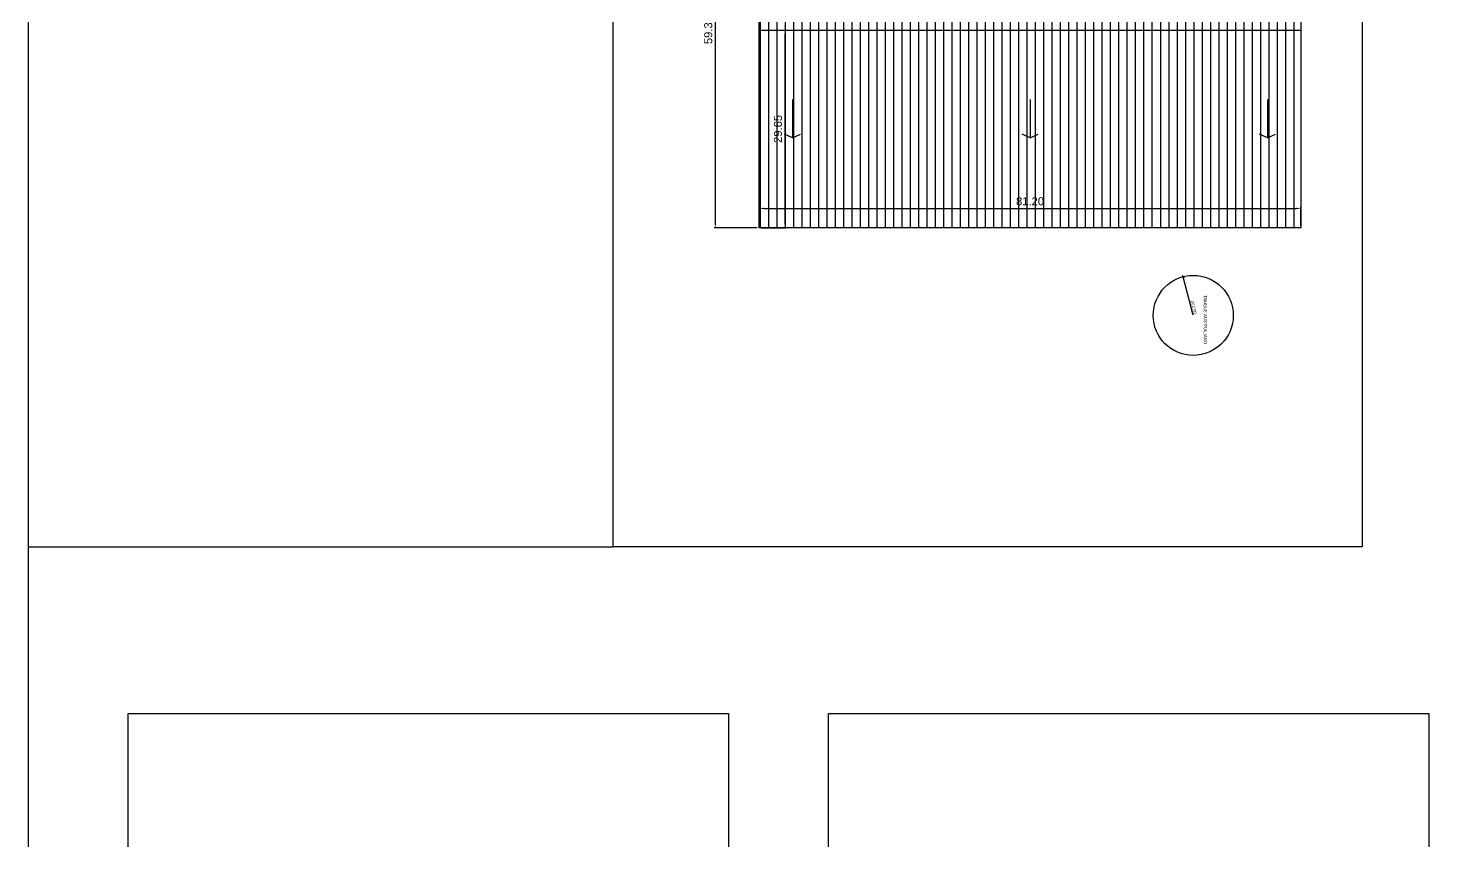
# Model space of a CAD drawing. Header units: metres. Extents: x 0 to 8715937, y -236336 to 216.
# Drawn here: x 0 to 210, y -345 to -222.2 of the extents above; entities that cross this region are included whole.
import ezdxf

# ---------------------------------------------------------------- set-up
doc = ezdxf.new("R2010")
doc.units = ezdxf.units.M
doc.header["$MEASUREMENT"] = 0
doc.header["$PDMODE"] = 3
for name, color, linetype in [('0-BLOCK-ARQUITECTURA', 7, 'Continuous'), ('0-BLOCK-COCHERAS', 7, 'Continuous'), ('1', 7, 'Continuous'), ('COTAS EXTERIORES', 2, 'Continuous'), ('COTAS INTERIORES', 2, 'Continuous'), ('MURO', 4, 'Continuous'), ('Techo', 253, 'Continuous'), ('terreno mensura', 6, 'Continuous'), ('TEXTO', 7, 'Continuous')]:
    doc.layers.add(name, color=color, linetype=linetype)
doc.styles.add('AR', font='arial.ttf')
doc.styles.add('ARIAL', font='arial.ttf')
doc.styles.add('GENERATED_STYLE_11', font='arial.ttf')
doc.dimstyles.new('COTA-D3', dxfattribs={"dimtxt": 1.2, "dimasz": 0.68, "dimexe": 0.18, "dimexo": 0.3, "dimgap": 0.45, "dimtad": 1, "dimzin": 0, "dimdsep": 46, "dimtxsty": 'GENERATED_STYLE_11', "dimcen": 0.16, "dimclrd": 52, "dimclre": 251, "dimclrt": 256, "dimaunit": 1, "dimadec": 3, "dimazin": 0, "dimtfac": 1, "dimtmove": 1, "dimatfit": 3, "dimfxl": 0.18, "dimtolj": 1, "dimtzin": 0, "dimarcsym": 0})
doc.dimstyles.new('DIARCO-01', dxfattribs={"dimtxt": 0.45, "dimasz": 0.3, "dimexe": 0.1, "dimexo": 0.18, "dimgap": 0.12, "dimtad": 1, "dimzin": 0, "dimdsep": 46, "dimtxsty": 'AR', "dimblk": 'OBLIQUE', "dimcen": 0.09, "dimclrd": 52, "dimclre": 251, "dimclrt": 256, "dimadec": 0, "dimazin": 0, "dimtfac": 1, "dimtofl": 0, "dimtmove": 1, "dimatfit": 3, "dimldrblk": 'OBLIQUE', "dimfxl": 0.18, "dimtolj": 1, "dimtzin": 0, "dimarcsym": 1})

# ---------------------------------------------------------------- blocks, each defined once
blk = doc.blocks.new('*D79')
at = {"layer": 'COTAS EXTERIORES', "color": 251, "linetype": 'ByBlock', "lineweight": -2, "transparency": 16777216}
for p, q in [((21.58, 107.13), (15.13, 107.13)), ((21.58, 47.83), (15.13, 47.83))]:
    blk.add_line(p, q, dxfattribs=at)
at = {"layer": 'COTAS EXTERIORES', "color": 52, "linetype": 'ByBlock', "lineweight": -2, "transparency": 16777216}
blk.add_line((15.31, 48.51), (15.31, 106.45), dxfattribs=at)
at = {"layer": 'COTAS EXTERIORES', "color": 52, "linetype": 'ByBlock', "transparency": 16777216}
for points in [[(15.2, 106.45), (15.42, 106.45), (15.31, 107.13)], [(15.2, 48.51), (15.42, 48.51), (15.31, 47.83)]]:
    blk.add_solid(points, dxfattribs=at)
at = {"layer": 'Defpoints', "color": 0, "linetype": 'ByBlock', "transparency": 16777216}
for p in [(15.31, 107.13), (21.88, 107.13), (21.88, 47.83)]:
    blk.add_point(p, dxfattribs=at)
at = {"layer": 'COTAS EXTERIORES', "linetype": 'ByBlock', "transparency": 16777216, "insert": (14.25, 77.48), "char_height": 1.2, "attachment_point": 5, "rotation": 90, "style": 'GENERATED_STYLE_11'}
blk.add_mtext('\\A1;59.30', dxfattribs=at)
blk = doc.blocks.new('*D80')
at = {"layer": 'COTAS EXTERIORES', "color": 251, "linetype": 'ByBlock', "lineweight": -2, "transparency": 16777216}
for p, q in [((21.88, 48.13), (21.88, 50.92)), ((103.08, 48.13), (103.08, 50.92))]:
    blk.add_line(p, q, dxfattribs=at)
at = {"layer": 'COTAS EXTERIORES', "color": 52, "linetype": 'ByBlock', "lineweight": -2, "transparency": 16777216}
blk.add_line((22.56, 50.74), (102.4, 50.74), dxfattribs=at)
at = {"layer": 'COTAS EXTERIORES', "color": 52, "linetype": 'ByBlock', "transparency": 16777216}
for points in [[(22.56, 50.86), (22.56, 50.63), (21.88, 50.74)], [(102.4, 50.86), (102.4, 50.63), (103.08, 50.74)]]:
    blk.add_solid(points, dxfattribs=at)
at = {"layer": 'Defpoints', "color": 0, "linetype": 'ByBlock', "transparency": 16777216}
for p in [(103.08, 50.74), (21.88, 47.83), (103.08, 47.83)]:
    blk.add_point(p, dxfattribs=at)
at = {"layer": 'COTAS EXTERIORES', "linetype": 'ByBlock', "transparency": 16777216, "insert": (62.48, 51.81), "char_height": 1.2, "attachment_point": 5, "style": 'GENERATED_STYLE_11'}
blk.add_mtext('\\A1;81.20', dxfattribs=at)
blk = doc.blocks.new('*D81')
at = {"layer": 'COTAS EXTERIORES', "color": 251, "linetype": 'ByBlock', "lineweight": -2, "transparency": 16777216}
for p, q in [((22.18, 77.48), (25.94, 77.48)), ((22.18, 47.83), (25.94, 47.83))]:
    blk.add_line(p, q, dxfattribs=at)
at = {"layer": 'COTAS EXTERIORES', "color": 52, "linetype": 'ByBlock', "lineweight": -2, "transparency": 16777216}
blk.add_line((25.76, 48.51), (25.76, 76.8), dxfattribs=at)
at = {"layer": 'COTAS EXTERIORES', "color": 52, "linetype": 'ByBlock', "transparency": 16777216}
for points in [[(25.65, 76.8), (25.88, 76.8), (25.76, 77.48)], [(25.65, 48.51), (25.88, 48.51), (25.76, 47.83)]]:
    blk.add_solid(points, dxfattribs=at)
at = {"layer": 'Defpoints', "color": 0, "linetype": 'ByBlock', "transparency": 16777216}
for p in [(21.88, 77.48), (25.76, 77.48), (21.88, 47.83)]:
    blk.add_point(p, dxfattribs=at)
at = {"layer": 'COTAS EXTERIORES', "linetype": 'ByBlock', "transparency": 16777216, "insert": (24.7, 62.66), "char_height": 1.2, "attachment_point": 5, "rotation": 90, "style": 'GENERATED_STYLE_11'}
blk.add_mtext('\\A1;29.65', dxfattribs=at)
blk = doc.blocks.new('*D82')
at = {"layer": 'COTAS EXTERIORES', "color": 251, "linetype": 'ByBlock', "lineweight": -2, "transparency": 16777216}
for p, q in [((22.18, 107.13), (25.94, 107.13)), ((22.18, 77.48), (25.94, 77.48))]:
    blk.add_line(p, q, dxfattribs=at)
at = {"layer": 'COTAS EXTERIORES', "color": 52, "linetype": 'ByBlock', "lineweight": -2, "transparency": 16777216}
blk.add_line((25.76, 106.45), (25.76, 78.16), dxfattribs=at)
at = {"layer": 'COTAS EXTERIORES', "color": 52, "linetype": 'ByBlock', "transparency": 16777216}
for points in [[(25.65, 106.45), (25.88, 106.45), (25.76, 107.13)], [(25.65, 78.16), (25.88, 78.16), (25.76, 77.48)]]:
    blk.add_solid(points, dxfattribs=at)
at = {"layer": 'Defpoints', "color": 0, "linetype": 'ByBlock', "transparency": 16777216}
for p in [(21.88, 107.13), (21.88, 77.48), (25.76, 77.48)]:
    blk.add_point(p, dxfattribs=at)
at = {"layer": 'COTAS EXTERIORES', "linetype": 'ByBlock', "transparency": 16777216, "insert": (24.7, 92.31), "char_height": 1.2, "attachment_point": 5, "rotation": 90, "style": 'GENERATED_STYLE_11'}
blk.add_mtext('\\A1;29.65', dxfattribs=at)
blk = doc.blocks.new('*D83')
at = {"layer": 'COTAS EXTERIORES', "color": 251, "linetype": 'ByBlock', "lineweight": -2, "transparency": 16777216}
for p, q in [((103.08, 107.43), (103.08, 110.22)), ((112.28, 107.43), (112.28, 110.22))]:
    blk.add_line(p, q, dxfattribs=at)
at = {"layer": 'COTAS EXTERIORES', "color": 52, "linetype": 'ByBlock', "lineweight": -2, "transparency": 16777216}
blk.add_line((103.76, 110.04), (111.6, 110.04), dxfattribs=at)
at = {"layer": 'COTAS EXTERIORES', "color": 52, "linetype": 'ByBlock', "transparency": 16777216}
for points in [[(103.76, 110.16), (103.76, 109.93), (103.08, 110.04)], [(111.6, 110.16), (111.6, 109.93), (112.28, 110.04)]]:
    blk.add_solid(points, dxfattribs=at)
at = {"layer": 'Defpoints', "color": 0, "linetype": 'ByBlock', "transparency": 16777216}
for p in [(112.28, 110.04), (103.08, 107.13), (112.28, 107.13)]:
    blk.add_point(p, dxfattribs=at)
at = {"layer": 'COTAS EXTERIORES', "linetype": 'ByBlock', "transparency": 16777216, "insert": (107.68, 111.11), "char_height": 1.2, "attachment_point": 5, "style": 'GENERATED_STYLE_11'}
blk.add_mtext('\\A1;9.20', dxfattribs=at)
blk = doc.blocks.new('*D84')
at = {"layer": 'COTAS EXTERIORES', "color": 251, "linetype": 'ByBlock', "lineweight": -2, "transparency": 16777216}
for p, q in [((103.38, 107.13), (105.91, 107.13)), ((103.38, 95.13), (105.91, 95.13))]:
    blk.add_line(p, q, dxfattribs=at)
at = {"layer": 'COTAS EXTERIORES', "color": 52, "linetype": 'ByBlock', "lineweight": -2, "transparency": 16777216}
blk.add_line((105.73, 106.45), (105.73, 95.81), dxfattribs=at)
at = {"layer": 'COTAS EXTERIORES', "color": 52, "linetype": 'ByBlock', "transparency": 16777216}
for points in [[(105.61, 106.45), (105.84, 106.45), (105.73, 107.13)], [(105.61, 95.81), (105.84, 95.81), (105.73, 95.13)]]:
    blk.add_solid(points, dxfattribs=at)
at = {"layer": 'Defpoints', "color": 0, "linetype": 'ByBlock', "transparency": 16777216}
for p in [(103.08, 107.13), (103.08, 95.13), (105.73, 95.13)]:
    blk.add_point(p, dxfattribs=at)
at = {"layer": 'COTAS EXTERIORES', "linetype": 'ByBlock', "transparency": 16777216, "insert": (104.67, 101.13), "char_height": 1.2, "attachment_point": 5, "rotation": 90, "style": 'GENERATED_STYLE_11'}
blk.add_mtext('\\A1;12.00', dxfattribs=at)
blk = doc.blocks.new('*D85')
at = {"layer": 'COTAS EXTERIORES', "color": 251, "linetype": 'ByBlock', "lineweight": -2, "transparency": 16777216}
for p, q in [((18.59, 107.13), (17.66, 107.13)), ((18.58, 100.63), (17.66, 100.63))]:
    blk.add_line(p, q, dxfattribs=at)
at = {"layer": 'COTAS EXTERIORES', "color": 52, "linetype": 'ByBlock', "lineweight": -2, "transparency": 16777216}
blk.add_line((17.84, 106.45), (17.84, 101.31), dxfattribs=at)
at = {"layer": 'COTAS EXTERIORES', "color": 52, "linetype": 'ByBlock', "transparency": 16777216}
for points in [[(17.72, 106.45), (17.95, 106.45), (17.84, 107.13)], [(17.72, 101.31), (17.95, 101.31), (17.84, 100.63)]]:
    blk.add_solid(points, dxfattribs=at)
at = {"layer": 'Defpoints', "color": 0, "linetype": 'ByBlock', "transparency": 16777216}
for p in [(18.89, 107.13), (17.84, 100.63), (18.88, 100.63)]:
    blk.add_point(p, dxfattribs=at)
at = {"layer": 'COTAS EXTERIORES', "linetype": 'ByBlock', "transparency": 16777216, "insert": (16.78, 103.88), "char_height": 1.2, "attachment_point": 5, "rotation": 90, "style": 'GENERATED_STYLE_11'}
blk.add_mtext('\\A1;6.50', dxfattribs=at)
blk = doc.blocks.new('*D86')
at = {"layer": 'COTAS EXTERIORES', "color": 251, "linetype": 'ByBlock', "lineweight": -2, "transparency": 16777216}
for p, q in [((18.88, 100.33), (18.88, 97.71)), ((21.88, 100.33), (21.88, 97.71))]:
    blk.add_line(p, q, dxfattribs=at)
at = {"layer": 'COTAS EXTERIORES', "color": 52, "linetype": 'ByBlock', "lineweight": -2, "transparency": 16777216}
blk.add_line((19.56, 97.89), (21.2, 97.89), dxfattribs=at)
at = {"layer": 'COTAS EXTERIORES', "color": 52, "linetype": 'ByBlock', "transparency": 16777216}
for points in [[(19.56, 98), (19.56, 97.77), (18.88, 97.89)], [(21.2, 98), (21.2, 97.77), (21.88, 97.89)]]:
    blk.add_solid(points, dxfattribs=at)
at = {"layer": 'Defpoints', "color": 0, "linetype": 'ByBlock', "transparency": 16777216}
for p in [(18.88, 100.63), (21.88, 100.63), (21.88, 97.89)]:
    blk.add_point(p, dxfattribs=at)
at = {"layer": 'COTAS EXTERIORES', "linetype": 'ByBlock', "transparency": 16777216, "insert": (20.38, 98.95), "char_height": 1.2, "attachment_point": 5, "style": 'GENERATED_STYLE_11'}
blk.add_mtext('\\A1;3.00', dxfattribs=at)
blk = doc.blocks.new('_Oblique')
at = {"layer": '1', "color": 0, "lineweight": -2}
blk.add_line((-0.5, -0.5), (0.5, 0.5), dxfattribs=at)
blk = doc.blocks.new('*D120')
at = {"layer": 'COTAS INTERIORES', "color": 52, "lineweight": -2, "ltscale": 0.1, "transparency": 16777216}
blk.add_line((86.93, 34.75), (85.45, 40.51), dxfattribs=at)
at = {"layer": 'Defpoints', "color": 0, "ltscale": 0.1, "transparency": 16777216}
for p in [(85.45, 40.51), (88.43, 28.89)]:
    blk.add_point(p, dxfattribs=at)
at = {"layer": 'COTAS INTERIORES', "color": 52, "lineweight": -2, "ltscale": 0.1, "transparency": 16777216, "xscale": 0.3, "yscale": 0.3, "zscale": 0.3, "rotation": 104.3317532501582}
blk.add_blockref('_Oblique', (85.45, 40.51), dxfattribs=at)
at = {"layer": 'COTAS INTERIORES', "ltscale": 0.1, "transparency": 16777216, "insert": (87, 35.93), "char_height": 0.45, "attachment_point": 5, "rotation": 284.3318, "style": 'AR'}
blk.add_mtext('\\A1;∅12.00', dxfattribs=at)
blk = doc.blocks.new('DPM-ARQ IMPLANTACION')
at = {"layer": 'Techo', "ltscale": 0.1}
h = blk.add_hatch(dxfattribs=at)
h.set_pattern_fill('ANSI31', color=256, scale=10, angle=225)
h.set_pattern_definition([(270, (-87.72, 306.4301), (1.25, -2e-16), [])])
h.paths.add_polyline_path([(18.88, 100.63), (21.88, 100.63), (21.88, 47.83), (103.08, 47.83), (103.08, 107.13), (18.88, 107.13)])
h = blk.add_hatch(dxfattribs=at)
h.set_pattern_fill('ANSI31', color=256, scale=10, angle=135)
h.set_pattern_definition([(180, (-87.72, 302), (-2e-16, -1.25), [])])
h.paths.add_polyline_path([(112.28, 107.13), (103.08, 107.13), (103.08, 95.13), (112.28, 95.13)])
at = {"ltscale": 0.1}
for points in [[(107.68, 103.99), (107.68, 98.27), (106.48, 98.79)], [(107.68, 103.99), (107.68, 98.27), (108.88, 98.79)], [(26.88, 87.895), (26.88, 93.615), (25.68, 93.095)], [(26.88, 87.895), (26.88, 93.615), (28.08, 93.095)], [(62.48, 87.895), (62.48, 93.615), (61.28, 93.095)], [(62.48, 87.895), (62.48, 93.615), (63.68, 93.095)], [(98.08, 87.895), (98.08, 93.615), (96.88, 93.095)], [(98.08, 87.895), (98.08, 93.615), (99.28, 93.095)], [(26.88, 67.065), (26.88, 61.345), (25.68, 61.865)], [(26.88, 67.065), (26.88, 61.345), (28.08, 61.865)], [(62.48, 67.065), (62.48, 61.345), (61.28, 61.865)], [(62.48, 67.065), (62.48, 61.345), (63.68, 61.865)], [(98.08, 67.065), (98.08, 61.345), (96.88, 61.865)], [(98.08, 67.065), (98.08, 61.345), (99.28, 61.865)]]:
    blk.add_lwpolyline(points, dxfattribs=at)
at = {"layer": 'MURO', "ltscale": 0.1}
blk.add_line((21.88, 77.48), (103.08, 77.48), dxfattribs=at)
blk.add_lwpolyline([(18.88, 102.13), (0, 102.13), (0, 127.13), (42.5, 127.13), (42.5, 145.709), (50.28, 145.533), (50.28, 127.13), (90.28, 127.13), (90.28, 144.628), (98.06, 144.452), (98.06, 129.13), (112.28, 129.13), (112.28, 107.13), (103.08, 107.129)], dxfattribs=at)
for points in [[(103.08, 107.13), (103.08, 47.83), (21.88, 47.83), (21.88, 100.63), (18.88, 100.63), (18.88, 107.13)], [(112.28, 107.13), (103.08, 107.13), (103.08, 95.13), (112.28, 95.13)]]:
    blk.add_lwpolyline(points, close=True, dxfattribs=at)
at = {"layer": 'terreno mensura', "ltscale": 0.1}
blk.add_lwpolyline([(112.28, 0), (0, 0), (0, 146.67), (112.28, 144.13)], close=True, dxfattribs=at)
at = {"layer": 'TEXTO', "style": 'ARIAL'}
blk.add_text('IMPLANTACION', height=7.33221, dxfattribs=at).set_placement((38.896, 163.147))
at = {"layer": 'COTAS EXTERIORES', "linetype": 'ByBlock'}
for base, p1, p2, picture, middle in [((112.28, 110.043), (103.08, 107.13), (112.28, 107.13), '*D83', (107.68, 111.105)), ((103.08, 50.743), (21.88, 47.83), (103.08, 47.83), '*D80', (62.48, 51.805))]:
    dim = blk.add_linear_dim(base=base, p1=p1, p2=p2, dimstyle='COTA-D3', dxfattribs=at)
    dim.commit()
    dim.dimension.update_dxf_attribs({"geometry": picture, "text_midpoint": middle})
for base, p1, p2, angle, picture, middle in [((15.311, 107.13), (21.88, 47.83), (21.88, 107.13), 90, '*D79', (14.248, 77.48)), ((17.838, 100.63), (18.891, 107.13), (18.88, 100.63), 90, '*D85', (16.775, 103.88)), ((25.764, 77.48), (21.88, 107.13), (21.88, 77.48), 270, '*D82', (24.701, 92.305)), ((105.728, 95.13), (103.08, 107.13), (103.08, 95.13), 90, '*D84', (104.665, 101.13)), ((25.764, 77.48), (21.88, 47.83), (21.88, 77.48), 90, '*D81', (24.701, 62.655))]:
    dim = blk.add_linear_dim(base=base, p1=p1, p2=p2, angle=angle, dimstyle='COTA-D3', dxfattribs=at)
    dim.commit()
    dim.dimension.update_dxf_attribs({"geometry": picture, "text_midpoint": middle})
dim = blk.add_linear_dim(base=(21.88, 97.886), p1=(18.88, 100.63), p2=(21.88, 100.63), dimstyle='COTA-D3', dxfattribs=at)
dim.commit()
dim.dimension.update_dxf_attribs({"geometry": '*D86', "text_midpoint": (20.38, 97.886), "dimtype": 128})
blk = doc.blocks.new('DPM-COCHERAS')
at = {"ltscale": 0.1}
blk.add_circle((86.94, 34.7), 6, dxfattribs=at)
at = {"layer": 'terreno mensura', "ltscale": 0.1}
blk.add_line((-87.72, 0), (-87.72, -45), dxfattribs=at)
for points in [[(0, 146.67), (-87.72, 98.07), (-87.72, 0), (0, 0)], [(112.279, 0), (0, 0), (0, 146.67), (112.28, 144.13)]]:
    blk.add_lwpolyline(points, close=True, dxfattribs=at)
for points in [[(-72.72, -45), (-72.72, -25), (17.28, -25), (17.28, -45)], [(32.28, -45), (32.28, -25), (122.28, -25), (122.28, -45)]]:
    blk.add_lwpolyline(points, dxfattribs=at)
at = {"layer": 'TEXTO', "style": 'ARIAL'}
blk.add_text('TANQUE AUSTRALIANO', height=0.45826, rotation=270, dxfattribs=at).set_placement((88.526, 37.761))
at = {"layer": 'COTAS INTERIORES', "ltscale": 0.1}
dim = blk.add_diameter_dim_2p(p1=(88.425, 28.887), p2=(85.455, 40.513), dimstyle='DIARCO-01', dxfattribs=at)
dim.commit()
dim.dimension.update_dxf_attribs({"geometry": '*D120', "text_midpoint": (86.65, 35.836), "dimtype": 131})

msp = doc.modelspace()

# ---------------------------------------------------------------- block references
at = {"layer": '0-BLOCK-ARQUITECTURA'}
msp.add_blockref('DPM-ARQ IMPLANTACION', (87.72, -300), dxfattribs=at)
at = {"layer": '0-BLOCK-COCHERAS'}
msp.add_blockref('DPM-COCHERAS', (87.72, -300), dxfattribs=at)

doc.saveas('drawing.dxf')
